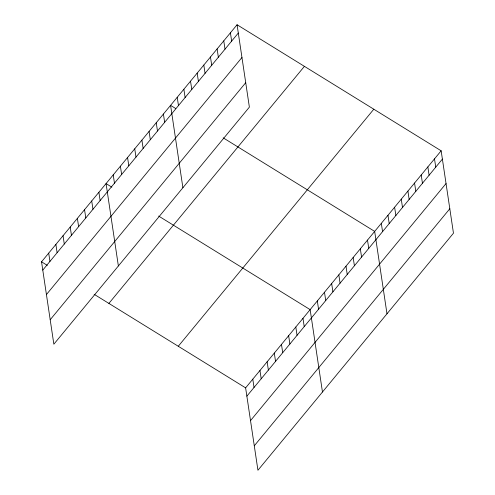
<?xml version="1.0" encoding="UTF-8"?>
<svg xmlns="http://www.w3.org/2000/svg" width="495" height="495" viewBox="0 0 495 495"><rect width="100%" height="100%" fill="white"/><g stroke="black" fill="none" stroke-linecap="round" stroke-linejoin="round"><path stroke-width="0.74" d="M237.062 24.75L249.375 107.137L53.85 344.198L41.537 261.812L237.062 24.75L441.15 150.802L453.463 233.188L257.938 470.25L245.625 387.863L441.15 150.802M42.774 270.109L238.299 33.047M46.431 294.556L241.956 57.494M50.193 319.745L245.718 82.69M108.888 303.41L304.413 66.349M178.274 346.265L373.805 109.203M246.863 396.161L442.394 159.099M250.519 420.614L446.045 183.552M254.281 445.803L449.813 208.742M175.713 108.523L170.583 105.348L182.896 187.735M223.177 137.839L374.672 231.406L386.985 313.793M111.833 187.147L106.06 183.583L118.373 265.964M158.654 216.067L310.148 309.635L322.462 392.021M41.537 261.812L47.31 265.376M94.13 294.296L245.625 387.863M434.505 158.864L435.742 167.162M427.859 166.926L429.097 175.224M421.208 174.983L422.452 183.28M414.562 183.045L415.8 191.342M407.911 191.101L409.155 199.405M401.266 199.163L402.503 207.461M394.62 207.226L395.858 215.523M387.969 215.282L389.212 223.579M381.323 223.344L382.561 231.641M367.507 240.094L368.744 248.397M360.335 248.787L361.573 257.084M353.164 257.48L354.408 265.778M345.999 266.174L347.236 274.471M338.828 274.867L340.065 283.165M331.656 283.555L332.9 291.858M324.491 292.248L325.729 300.545M317.32 300.941L318.557 309.239M302.977 318.328L304.221 326.626M295.812 327.016L297.05 335.319M288.641 335.709L289.884 344.006M281.469 344.402L282.713 352.7M230.416 32.812L231.654 41.11M274.304 353.096L275.542 361.393M223.765 40.868L225.008 49.166M267.133 361.789L268.377 370.087M217.119 48.931L218.357 57.228M259.962 370.477L261.205 378.78M210.468 56.993L211.712 65.29M252.797 379.17L254.034 387.467M203.822 65.049L205.06 73.347M197.177 73.112L198.415 81.409M190.526 81.168L191.769 89.471M183.88 89.23L185.118 97.527M177.229 97.292L178.472 105.59M163.412 114.042L164.656 122.339M156.247 122.735L157.484 131.033M149.075 131.429L150.313 139.726M141.904 140.122L143.148 148.42M134.739 148.809L135.976 157.107M127.568 157.503L128.805 165.8M120.396 166.196L121.64 174.494M113.225 174.89L114.469 183.187M98.889 192.27L100.132 200.568M91.717 200.964L92.961 209.261M84.552 209.657L85.79 217.955M77.381 218.351L78.625 226.648M70.21 227.044L71.453 235.342M63.044 235.731L64.282 244.029M55.873 244.425L57.111 252.722M48.702 253.118L49.946 261.416"/></g></svg>
